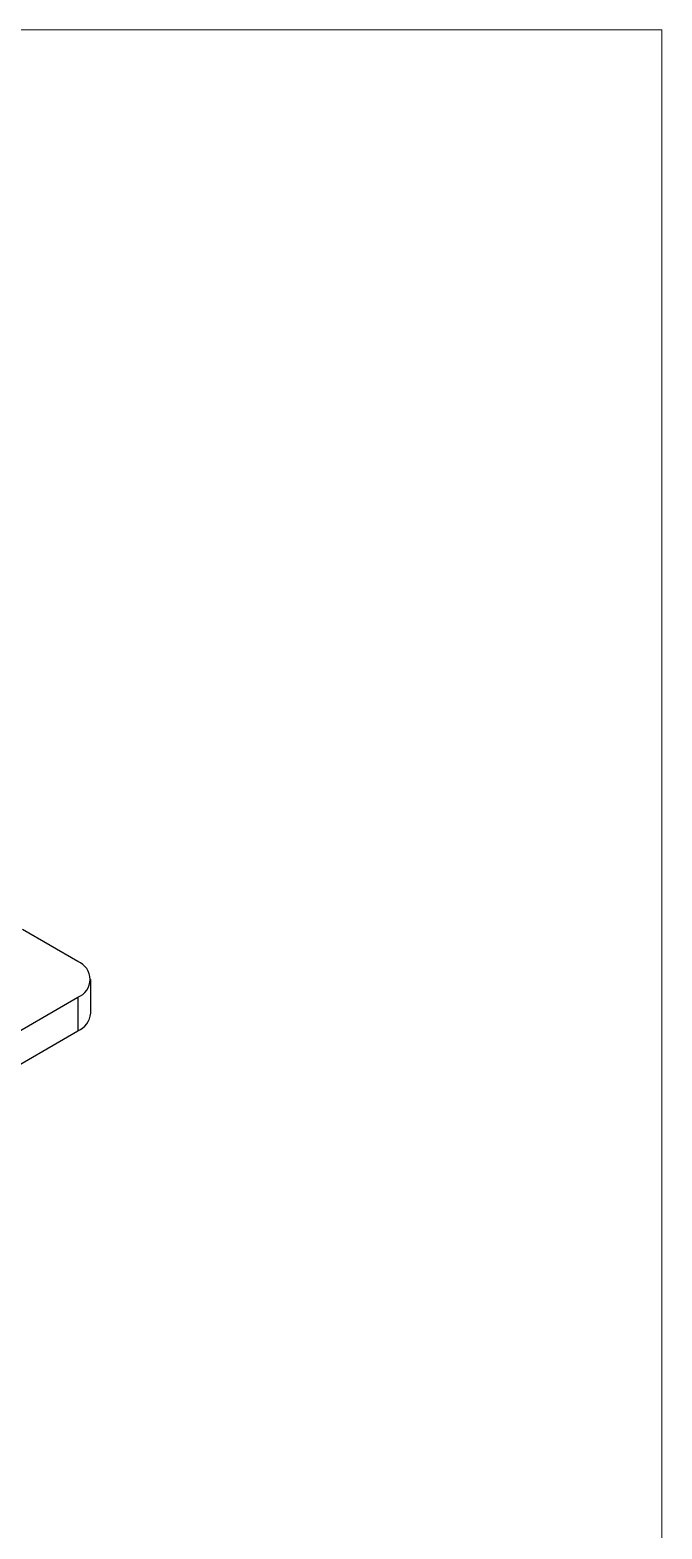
# Model space of a CAD drawing. Header units: millimetres. Extents: x 5 to 292, y 4 to 204.
# Drawn here: x 246 to 291.9, y 95.6 to 204.5 of the extents above; entities that cross this region are included whole.
import ezdxf

# ---------------------------------------------------------------- set-up
doc = ezdxf.new("R2010")
doc.units = ezdxf.units.MM

msp = doc.modelspace()

# ---------------------------------------------------------------- linework, layer by layer
at = {"color": 7, "linetype": 'Continuous', "lineweight": 18}
for p, q in [((4.92, 204.48), (291.92, 204.48)), ((291.92, 204.48), (291.92, 4.48))]:
    msp.add_line(p, q, dxfattribs=at)
at = {"color": 7, "linetype": 'Continuous', "lineweight": 25}
for p, q in [((249.527, 136.833), (245.504, 139.155)), ((250.456, 133.089), (250.456, 135.539)), ((240.575, 129.077), (249.527, 134.245)), ((249.527, 134.245), (249.527, 131.795)), ((240.575, 126.627), (249.527, 131.795))]:
    msp.add_line(p, q, dxfattribs=at)
for centre, radius, start, end in [((249.022, 135.539), 1.389, 291.31255, 68.68745), ((248.909, 133.219), 1.552, 293.46211, 355.21769)]:
    msp.add_arc(centre, radius, start, end, dxfattribs=at)

doc.saveas('drawing.dxf')
